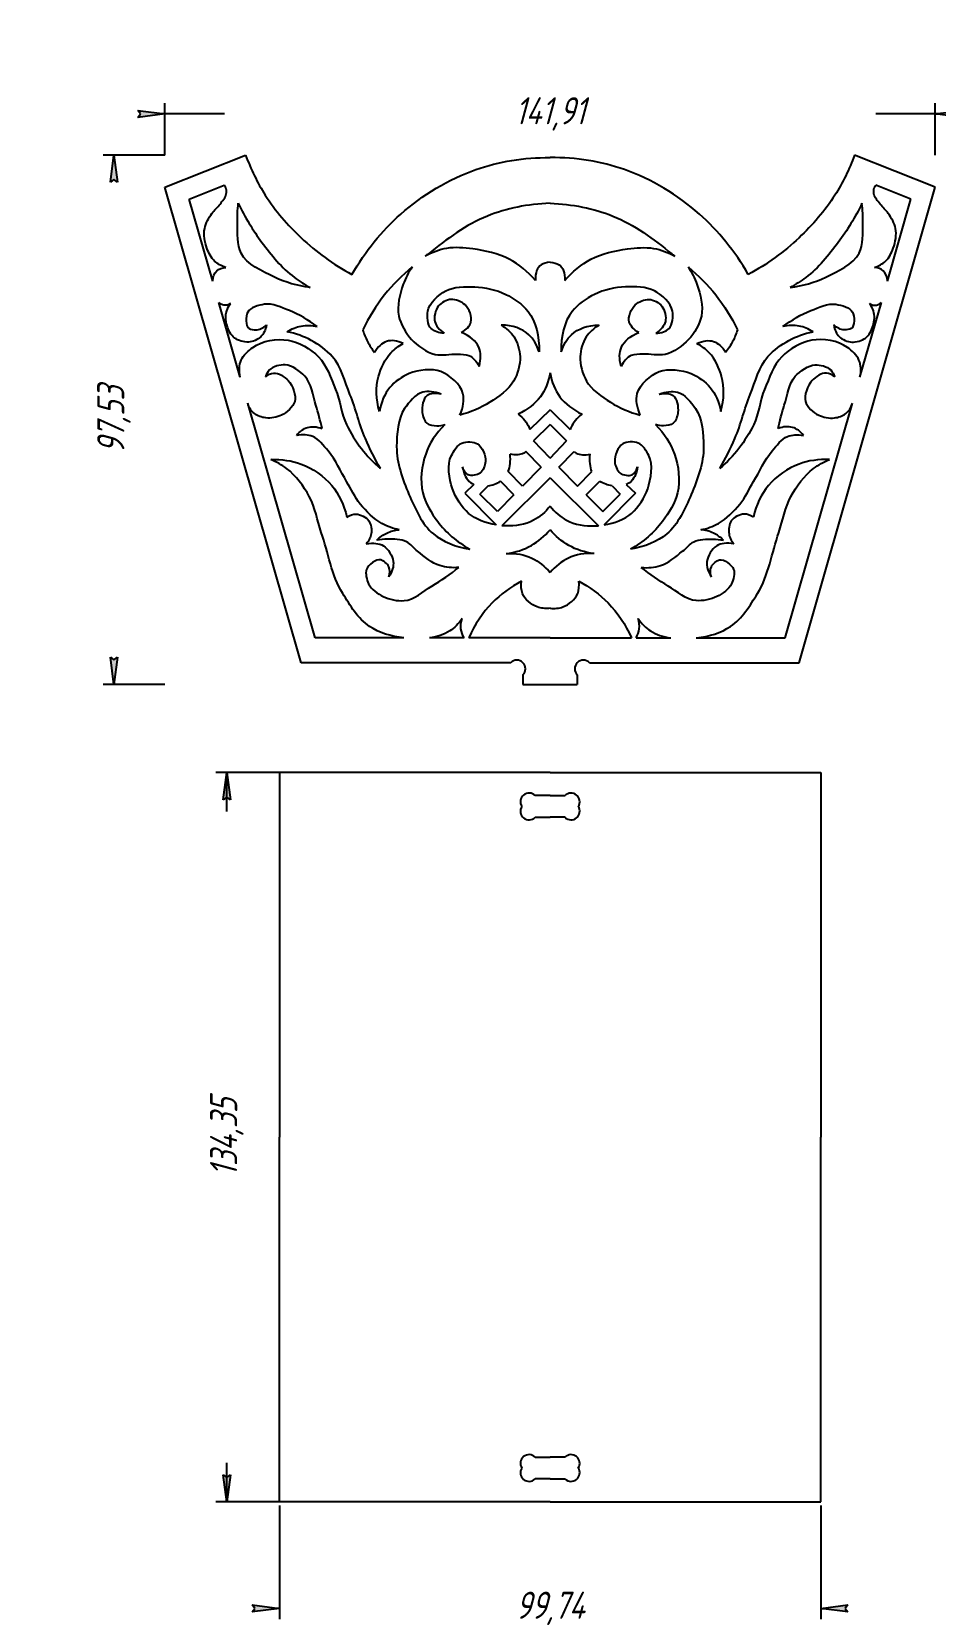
# Model space of a CAD drawing. Header units: millimetres. Extents: x -82 to 244, y -138 to 186.
# Drawn here: x -82.5 to 84, y -106 to 186.4 of the extents above; entities that cross this region are included whole.
import ezdxf

# ---------------------------------------------------------------- set-up
doc = ezdxf.new("R2010")
doc.units = ezdxf.units.MM
doc.linetypes.add('K5LT32768', pattern=[0])
doc.linetypes.add('K5LT_THIN', pattern=[0])
doc.styles.add('KDIMTEXTSTYLE', font='GOST_AU.SHX', dxfattribs={"width": 0.96, "oblique": 15, "height": 5})
doc.dimstyles.new('KDIMSTYLE (1.00)', dxfattribs={"dimtxt": 5, "dimasz": 1, "dimexe": 2, "dimexo": 0, "dimgap": 1, "dimtad": 1, "dimtxsty": 'KDIMTEXTSTYLE', "dimsah": 1, "dimcen": 0, "dimdle": 1, "dimadec": 0, "dimazin": 0, "dimtfac": 0.667, "dimtmove": 0, "dimatfit": 3, "dimfxl": 1, "dimtvp": 1, "dimtolj": 1, "dimtzin": 0, "dimarcsym": 0})

# ---------------------------------------------------------------- blocks, each defined once
blk = doc.blocks.new('KDIMARROW_01')
blk.add_hatch(color=0).paths.add_polyline_path([(0, 0), (-5, 0.66), (-4.5, 0), (-5, -0.66)])
at = {"color": 0, "linetype": 'K5LT_THIN'}
for p, q in [((-4.5, 0), (-5, 0.66)), ((-5, 0.66), (0, 0)), ((0, 0), (-5, -0.66)), ((-5, -0.66), (-4.5, 0)), ((0, 0), (-1, 0))]:
    blk.add_line(p, q, dxfattribs=at)

msp = doc.modelspace()

# ---------------------------------------------------------------- linework, layer by layer
at = {"color": 30, "linetype": 'K5LT32768', "true_color": 0xff8000}
for p, q in [((-57.951, 157.782), (-43.094, 163.721)), ((83.958, 157.782), (69.101, 163.721)), ((-53.482, 155.598), (-47.035, 158.175)), ((79.49, 155.598), (73.042, 158.175)), ((-32.868, 70.192), (-57.951, 157.782)), ((-49.154, 140.504), (-53.482, 155.598)), ((58.875, 70.192), (83.958, 157.782)), ((75.162, 140.504), (79.49, 155.598)), ((-44.07, 122.775), (-48.018, 136.543)), ((70.078, 122.775), (74.026, 136.543)), ((-30.307, 74.776), (-42.701, 117.999)), ((56.314, 74.776), (68.708, 117.999)), ((13.004, 116.797), (9.291, 113.157)), ((13.004, 114.086), (9.964, 111.07)), ((13.004, 116.797), (16.717, 113.157)), ((13.004, 114.086), (16.043, 111.07)), ((11.384, 106.243), (8.542, 109.085)), ((13.004, 107.884), (9.964, 111.07)), ((13.004, 107.884), (16.043, 111.07)), ((14.623, 106.243), (17.465, 109.085)), ((7.928, 102.739), (5.291, 105.411)), ((11.384, 106.243), (7.928, 102.739)), ((14.623, 106.243), (18.08, 102.739)), ((18.08, 102.739), (20.717, 105.411)), ((-1.036, 103.032), (-2.706, 101.395)), ((1.587, 102.76), (0.081, 101.265)), ((6.345, 101.135), (3.848, 103.612)), ((13.004, 104.267), (4.089, 95.433)), ((13.004, 104.267), (21.919, 95.433)), ((19.662, 101.135), (22.159, 103.612)), ((24.42, 102.76), (25.927, 101.265)), ((27.044, 103.032), (28.713, 101.395)), ((-2.706, 101.395), (3.044, 95.564)), ((3.286, 98.035), (0.081, 101.265)), ((6.345, 101.135), (3.286, 98.035)), ((19.662, 101.135), (22.722, 98.035)), ((22.722, 98.035), (25.927, 101.265)), ((28.713, 101.395), (22.964, 95.564)), ((-13.93, 74.768), (-30.307, 74.776)), ((-2.849, 74.763), (-9.229, 74.766)), ((13.004, 74.755), (-1.985, 74.762)), ((13.004, 74.755), (27.993, 74.762)), ((28.857, 74.763), (35.237, 74.766)), ((39.937, 74.768), (56.314, 74.776)), ((5.759, 70.192), (-32.868, 70.192)), ((8.004, 67.947), (8.004, 66.192)), ((18.004, 67.947), (18.004, 66.192)), ((20.249, 70.192), (58.875, 70.192)), ((8.004, 66.192), (18.004, 66.192)), ((-36.868, 49.935), (-36.868, -17.242)), ((13.004, 49.935), (-36.868, 49.935)), ((13.004, 49.935), (62.875, 49.935)), ((62.875, 49.935), (62.875, -17.242)), ((13.004, 45.7), (10.249, 45.7)), ((13.004, 45.7), (15.759, 45.7)), ((10.249, 41.7), (13.004, 41.7)), ((15.759, 41.7), (13.004, 41.7)), ((-36.868, -84.418), (-36.868, -17.242)), ((62.875, -84.418), (62.875, -17.242)), ((10.249, -76.183), (13.004, -76.183)), ((15.759, -76.183), (13.004, -76.183)), ((13.004, -80.183), (10.249, -80.183)), ((13.004, -80.183), (15.759, -80.183)), ((13.004, -84.418), (-36.868, -84.418)), ((13.004, -84.418), (62.875, -84.418))]:
    msp.add_line(p, q, dxfattribs=at)
for centre, start, end in [((6.881, 69.07), 315, 135), ((19.126, 69.07), 45, 225), ((9.126, 44.577), 45, 213.5549), ((16.881, 44.577), 326.4451, 135), ((9.126, 42.822), 146.4451, 315), ((16.881, 42.822), 225, 33.5549), ((9.126, -77.305), 45, 213.5549), ((16.881, -77.305), 326.4451, 135), ((9.126, -79.06), 146.4451, 315), ((16.881, -79.06), 225, 33.5549)]:
    msp.add_arc(centre, 1.587, start, end, dxfattribs=at)
for points, knots in [([(-43.094, 163.721), (-42.132, 161.089), (-40.921, 158.62), (-39.46, 156.314), (-37.647, 153.454), (-35.329, 150.812), (-32.868, 148.487), (-30.086, 145.86), (-26.967, 143.595), (-23.51, 141.694)], [0, 0, 0, 0, 1, 1, 1, 2, 2, 2, 3, 3, 3, 3]), ([(-23.51, 141.694), (-21.029, 146.015), (-18.025, 149.734), (-14.499, 152.849), (-10.551, 156.338), (-5.659, 159.321), (-0.691, 161.046), (3.601, 162.536), (8.166, 163.274), (13.004, 163.261)], [0, 0, 0, 0, 1, 1, 1, 2, 2, 2, 3, 3, 3, 3]), ([(49.518, 141.694), (47.036, 146.015), (44.032, 149.734), (40.507, 152.849), (36.559, 156.338), (31.667, 159.321), (26.698, 161.046), (22.406, 162.536), (17.841, 163.274), (13.004, 163.261)], [0, 0, 0, 0, 1, 1, 1, 2, 2, 2, 3, 3, 3, 3]), ([(69.101, 163.721), (68.14, 161.089), (66.928, 158.62), (65.467, 156.314), (63.654, 153.454), (61.337, 150.812), (58.875, 148.487), (56.093, 145.86), (52.974, 143.595), (49.518, 141.694)], [0, 0, 0, 0, 1, 1, 1, 2, 2, 2, 3, 3, 3, 3]), ([(-46.763, 143.013), (-47.57, 143.272), (-48.25, 143.662), (-48.802, 144.182), (-49.445, 144.788), (-49.897, 145.695), (-50.212, 146.531), (-50.637, 147.662), (-50.865, 149.051), (-50.632, 150.215), (-50.44, 151.174), (-49.869, 152.13), (-49.297, 152.96), (-48.866, 153.585), (-48.237, 154.075), (-47.788, 154.691), (-47.359, 155.281), (-46.76, 155.869), (-46.651, 156.571), (-46.606, 156.855), (-46.577, 157.183), (-46.651, 157.461), (-46.718, 157.714), (-46.846, 157.952), (-47.035, 158.175)], [0, 0, 0, 0, 1, 1, 1, 2, 2, 2, 3, 3, 3, 4, 4, 4, 5, 5, 5, 6, 6, 6, 7, 7, 7, 8, 8, 8, 8]), ([(72.77, 143.013), (73.578, 143.272), (74.257, 143.662), (74.809, 144.182), (75.453, 144.788), (75.905, 145.695), (76.219, 146.531), (76.644, 147.662), (76.873, 149.051), (76.639, 150.215), (76.447, 151.174), (75.877, 152.13), (75.304, 152.96), (74.873, 153.585), (74.244, 154.075), (73.796, 154.691), (73.367, 155.281), (72.767, 155.869), (72.658, 156.571), (72.614, 156.855), (72.584, 157.183), (72.658, 157.461), (72.725, 157.714), (72.853, 157.952), (73.042, 158.175)], [0, 0, 0, 0, 1, 1, 1, 2, 2, 2, 3, 3, 3, 4, 4, 4, 5, 5, 5, 6, 6, 6, 7, 7, 7, 8, 8, 8, 8]), ([(-31.217, 139.316), (-33.565, 139.62), (-35.753, 140.255), (-37.779, 141.219), (-40.028, 142.29), (-42.887, 143.579), (-43.933, 145.65), (-44.702, 147.174), (-44.571, 149.335), (-44.61, 151.188), (-44.635, 152.396), (-44.581, 153.608), (-44.447, 154.822)], [0, 0, 0, 0, 1, 1, 1, 2, 2, 2, 3, 3, 3, 4, 4, 4, 4]), ([(-44.447, 154.822), (-43.21, 152.257), (-41.754, 149.857), (-40.078, 147.623), (-38.328, 145.289), (-36.446, 142.901), (-34.109, 141.162), (-33.198, 140.483), (-32.234, 139.868), (-31.217, 139.316)], [0, 0, 0, 0, 1, 1, 1, 2, 2, 2, 3, 3, 3, 3]), ([(13.004, 154.843), (8.895, 154.691), (5.044, 153.903), (1.45, 152.48), (-2.476, 150.925), (-6.045, 148.186), (-9.404, 145.539), (-9.602, 145.384), (-9.799, 145.227), (-9.997, 145.071)], [0, 0, 0, 0, 1, 1, 1, 2, 2, 2, 3, 3, 3, 3]), ([(13.004, 154.843), (17.113, 154.691), (20.964, 153.903), (24.557, 152.48), (28.483, 150.925), (32.053, 148.186), (35.412, 145.539), (35.609, 145.384), (35.807, 145.227), (36.004, 145.071)], [0, 0, 0, 0, 1, 1, 1, 2, 2, 2, 3, 3, 3, 3]), ([(70.454, 154.822), (69.218, 152.257), (67.761, 149.857), (66.086, 147.623), (64.335, 145.289), (62.453, 142.901), (60.117, 141.162), (59.206, 140.483), (58.242, 139.868), (57.225, 139.316)], [0, 0, 0, 0, 1, 1, 1, 2, 2, 2, 3, 3, 3, 3]), ([(57.225, 139.316), (59.573, 139.62), (61.76, 140.255), (63.787, 141.219), (66.036, 142.29), (68.894, 143.579), (69.94, 145.65), (70.71, 147.174), (70.578, 149.335), (70.617, 151.188), (70.642, 152.396), (70.588, 153.608), (70.454, 154.822)], [0, 0, 0, 0, 1, 1, 1, 2, 2, 2, 3, 3, 3, 4, 4, 4, 4]), ([(10.287, 140.623), (8.866, 142.269), (7.264, 143.568), (5.484, 144.52), (3.469, 145.596), (1.045, 146.13), (-1.251, 146.417), (-2.833, 146.615), (-4.517, 146.802), (-6.071, 146.52), (-7.42, 146.275), (-8.728, 145.792), (-9.997, 145.071)], [0, 0, 0, 0, 1, 1, 1, 2, 2, 2, 3, 3, 3, 4, 4, 4, 4]), ([(15.721, 140.623), (17.142, 142.269), (18.743, 143.568), (20.524, 144.52), (22.538, 145.596), (24.962, 146.13), (27.258, 146.417), (28.841, 146.615), (30.525, 146.802), (32.079, 146.52), (33.427, 146.275), (34.736, 145.792), (36.004, 145.071)], [0, 0, 0, 0, 1, 1, 1, 2, 2, 2, 3, 3, 3, 4, 4, 4, 4]), ([(13.004, 143.956), (12.333, 143.937), (11.786, 143.783), (11.363, 143.494), (10.603, 142.974), (10.244, 142.017), (10.287, 140.623)], [0, 0, 0, 0, 1, 1, 1, 2, 2, 2, 2]), ([(13.004, 143.956), (13.675, 143.937), (14.221, 143.783), (14.644, 143.494), (15.405, 142.974), (15.764, 142.017), (15.721, 140.623)], [0, 0, 0, 0, 1, 1, 1, 2, 2, 2, 2]), ([(-49.154, 140.504), (-49.097, 141.328), (-48.841, 141.951), (-48.387, 142.372), (-47.994, 142.736), (-47.452, 142.95), (-46.763, 143.013)], [0, 0, 0, 0, 1, 1, 1, 2, 2, 2, 2]), ([(-12.41, 143.1), (-14.273, 141.519), (-16.05, 139.83), (-17.527, 137.934), (-19.062, 135.962), (-20.391, 133.82), (-21.514, 131.509)], [0, 0, 0, 0, 1, 1, 1, 2, 2, 2, 2]), ([(-12.41, 143.1), (-13.103, 142.082), (-13.651, 141.016), (-14.053, 139.905), (-14.715, 138.078), (-15.257, 135.881), (-14.865, 134.05), (-14.54, 132.528), (-13.593, 130.898), (-12.515, 129.735), (-11.395, 128.525), (-9.784, 127.398), (-8.199, 127), (-6.914, 126.676), (-5.429, 127.149), (-4.054, 127.042), (-3.354, 126.988), (-2.564, 127.057), (-1.96, 126.786), (-1.173, 126.432), (-0.546, 125.763), (-0.08, 124.778)], [0, 0, 0, 0, 1, 1, 1, 2, 2, 2, 3, 3, 3, 4, 4, 4, 5, 5, 5, 6, 6, 6, 7, 7, 7, 7]), ([(38.417, 143.1), (39.11, 142.082), (39.658, 141.016), (40.061, 139.905), (40.723, 138.078), (41.264, 135.881), (40.873, 134.05), (40.547, 132.528), (39.6, 130.898), (38.522, 129.735), (37.402, 128.525), (35.791, 127.398), (34.207, 127), (32.921, 126.676), (31.437, 127.149), (30.062, 127.042), (29.362, 126.988), (28.571, 127.057), (27.968, 126.786), (27.181, 126.432), (26.554, 125.763), (26.088, 124.778)], [0, 0, 0, 0, 1, 1, 1, 2, 2, 2, 3, 3, 3, 4, 4, 4, 5, 5, 5, 6, 6, 6, 7, 7, 7, 7]), ([(38.417, 143.1), (40.281, 141.519), (42.057, 139.83), (43.534, 137.934), (45.07, 135.962), (46.399, 133.82), (47.521, 131.509)], [0, 0, 0, 0, 1, 1, 1, 2, 2, 2, 2]), ([(75.162, 140.504), (75.104, 141.328), (74.848, 141.951), (74.394, 142.372), (74.001, 142.736), (73.46, 142.95), (72.77, 143.013)], [0, 0, 0, 0, 1, 1, 1, 2, 2, 2, 2]), ([(-6.483, 130.888), (-7.529, 130.944), (-8.379, 131.215), (-8.904, 131.743), (-9.579, 132.422), (-9.698, 134.007), (-9.531, 134.983), (-9.279, 136.453), (-7.581, 137.935), (-6.219, 138.687), (-4.745, 139.501), (-2.652, 139.507), (-0.892, 139.435), (1.031, 139.356), (3.099, 138.894), (4.82, 138.046), (6.334, 137.3), (7.933, 136.205), (8.936, 134.912), (10.439, 132.976), (11.034, 130.355), (10.966, 127.434)], [0, 0, 0, 0, 1, 1, 1, 2, 2, 2, 3, 3, 3, 4, 4, 4, 5, 5, 5, 6, 6, 6, 7, 7, 7, 7]), ([(32.49, 130.888), (33.536, 130.944), (34.387, 131.215), (34.912, 131.743), (35.587, 132.422), (35.706, 134.007), (35.538, 134.983), (35.287, 136.453), (33.588, 137.935), (32.227, 138.687), (30.753, 139.501), (28.659, 139.507), (26.899, 139.435), (24.976, 139.356), (22.908, 138.894), (21.188, 138.046), (19.673, 137.3), (18.075, 136.205), (17.071, 134.912), (15.568, 132.976), (14.974, 130.355), (15.041, 127.434)], [0, 0, 0, 0, 1, 1, 1, 2, 2, 2, 3, 3, 3, 4, 4, 4, 5, 5, 5, 6, 6, 6, 7, 7, 7, 7]), ([(-45.86, 136.358), (-46.296, 136.094), (-46.712, 135.995), (-47.106, 136.062), (-47.424, 136.115), (-47.728, 136.275), (-48.018, 136.543)], [0, 0, 0, 0, 1, 1, 1, 2, 2, 2, 2]), ([(-39.272, 132.412), (-39.415, 131.489), (-39.751, 130.767), (-40.281, 130.245), (-40.833, 129.702), (-41.788, 129.323), (-42.566, 129.266), (-43.398, 129.205), (-44.461, 129.508), (-45.118, 130.008), (-45.785, 130.516), (-46.279, 131.48), (-46.52, 132.315), (-46.76, 133.143), (-46.828, 134.165), (-46.572, 134.993), (-46.425, 135.47), (-46.209, 135.923), (-45.86, 136.358)], [0, 0, 0, 0, 1, 1, 1, 2, 2, 2, 3, 3, 3, 4, 4, 4, 5, 5, 5, 6, 6, 6, 6]), ([(-29.892, 132.146), (-31.523, 133.295), (-33.208, 134.353), (-35.029, 135.053), (-36.495, 135.616), (-38.161, 136.452), (-39.638, 136.22), (-40.691, 136.055), (-42.27, 135.599), (-42.705, 134.779), (-43.095, 134.043), (-43.184, 132.176), (-42.457, 131.75), (-42.152, 131.571), (-41.608, 131.502), (-41.201, 131.521), (-40.525, 131.554), (-39.908, 131.821), (-39.272, 132.412)], [0, 0, 0, 0, 1, 1, 1, 2, 2, 2, 3, 3, 3, 4, 4, 4, 5, 5, 5, 6, 6, 6, 6]), ([(-3.349, 130.995), (-2.366, 131.568), (-1.772, 132.221), (-1.569, 132.954), (-1.31, 133.882), (-1.934, 135.424), (-2.673, 136.123), (-3.278, 136.696), (-4.404, 137.175), (-5.236, 137.12), (-6.041, 137.067), (-7.084, 136.503), (-7.587, 135.874), (-8.138, 135.182), (-8.44, 133.874), (-8.228, 133.025), (-8.027, 132.223), (-7.445, 131.511), (-6.483, 130.888)], [0, 0, 0, 0, 1, 1, 1, 2, 2, 2, 3, 3, 3, 4, 4, 4, 5, 5, 5, 6, 6, 6, 6]), ([(29.357, 130.995), (28.373, 131.568), (27.78, 132.221), (27.576, 132.954), (27.318, 133.882), (27.941, 135.424), (28.68, 136.123), (29.285, 136.696), (30.412, 137.175), (31.244, 137.12), (32.048, 137.067), (33.091, 136.503), (33.594, 135.874), (34.146, 135.182), (34.448, 133.874), (34.235, 133.025), (34.034, 132.223), (33.452, 131.511), (32.49, 130.888)], [0, 0, 0, 0, 1, 1, 1, 2, 2, 2, 3, 3, 3, 4, 4, 4, 5, 5, 5, 6, 6, 6, 6]), ([(55.899, 132.146), (57.53, 133.295), (59.216, 134.353), (61.036, 135.053), (62.503, 135.616), (64.169, 136.452), (65.646, 136.22), (66.698, 136.055), (68.277, 135.599), (68.712, 134.779), (69.102, 134.043), (69.191, 132.176), (68.465, 131.75), (68.16, 131.571), (67.615, 131.502), (67.209, 131.521), (66.532, 131.554), (65.915, 131.821), (65.28, 132.412)], [0, 0, 0, 0, 1, 1, 1, 2, 2, 2, 3, 3, 3, 4, 4, 4, 5, 5, 5, 6, 6, 6, 6]), ([(65.28, 132.412), (65.422, 131.489), (65.758, 130.767), (66.289, 130.245), (66.84, 129.702), (67.795, 129.323), (68.574, 129.266), (69.405, 129.205), (70.469, 129.508), (71.126, 130.008), (71.793, 130.516), (72.286, 131.48), (72.528, 132.315), (72.768, 133.143), (72.836, 134.165), (72.58, 134.993), (72.433, 135.47), (72.216, 135.923), (71.867, 136.358)], [0, 0, 0, 0, 1, 1, 1, 2, 2, 2, 3, 3, 3, 4, 4, 4, 5, 5, 5, 6, 6, 6, 6]), ([(71.867, 136.358), (72.304, 136.094), (72.719, 135.995), (73.114, 136.062), (73.431, 136.115), (73.735, 136.275), (74.026, 136.543)], [0, 0, 0, 0, 1, 1, 1, 2, 2, 2, 2]), ([(-35.43, 131.161), (-34.609, 131.687), (-33.755, 132.036), (-32.868, 132.207), (-31.914, 132.392), (-30.922, 132.371), (-29.892, 132.146)], [0, 0, 0, 0, 1, 1, 1, 2, 2, 2, 2]), ([(3.987, 132.384), (4.998, 131.794), (5.79, 131.066), (6.362, 130.199), (7.029, 129.188), (7.403, 127.808), (7.466, 126.602), (7.545, 125.105), (7.025, 123.378), (6.291, 122.08), (5.365, 120.44), (3.515, 119.205), (1.876, 118.163), (0.219, 117.11), (-1.609, 116.326), (-3.608, 115.813)], [0, 0, 0, 0, 1, 1, 1, 2, 2, 2, 3, 3, 3, 4, 4, 4, 5, 5, 5, 5]), ([(10.966, 127.434), (10.553, 128.755), (9.924, 129.811), (9.079, 130.603), (7.843, 131.762), (6.146, 132.355), (3.987, 132.384)], [0, 0, 0, 0, 1, 1, 1, 2, 2, 2, 2]), ([(15.041, 127.434), (15.455, 128.755), (16.084, 129.811), (16.929, 130.603), (18.164, 131.762), (19.862, 132.355), (22.021, 132.384)], [0, 0, 0, 0, 1, 1, 1, 2, 2, 2, 2]), ([(22.021, 132.384), (21.009, 131.794), (20.217, 131.066), (19.645, 130.199), (18.978, 129.188), (18.604, 127.808), (18.541, 126.602), (18.463, 125.105), (18.983, 123.378), (19.716, 122.08), (20.643, 120.44), (22.493, 119.205), (24.132, 118.163), (25.789, 117.11), (27.617, 116.326), (29.616, 115.813)], [0, 0, 0, 0, 1, 1, 1, 2, 2, 2, 3, 3, 3, 4, 4, 4, 5, 5, 5, 5]), ([(61.437, 131.161), (60.616, 131.687), (59.762, 132.036), (58.875, 132.207), (57.921, 132.392), (56.929, 132.371), (55.899, 132.146)], [0, 0, 0, 0, 1, 1, 1, 2, 2, 2, 2]), ([(-44.07, 122.775), (-44.341, 123.965), (-44.285, 125.019), (-43.903, 125.936), (-43.519, 126.857), (-42.583, 127.688), (-41.766, 128.286), (-40.05, 129.543), (-37.287, 129.948), (-35.228, 129.611), (-33.268, 129.291), (-31.107, 127.969), (-29.673, 126.534), (-28.145, 125.005), (-27.371, 122.626), (-26.511, 120.552), (-25.646, 118.468), (-25.471, 116.086), (-24.502, 114.057), (-23.764, 112.51), (-22.817, 111.017), (-21.768, 109.655), (-20.733, 108.313), (-19.565, 107.074), (-18.264, 105.938)], [0, 0, 0, 0, 1, 1, 1, 2, 2, 2, 3, 3, 3, 4, 4, 4, 5, 5, 5, 6, 6, 6, 7, 7, 7, 8, 8, 8, 8]), ([(-18.264, 105.938), (-19.288, 107.739), (-20.21, 109.583), (-21.031, 111.47), (-22.171, 114.095), (-22.778, 116.942), (-23.861, 119.593), (-24.835, 121.977), (-25.444, 124.745), (-27.123, 126.608), (-28.18, 127.781), (-29.587, 128.797), (-30.999, 129.561), (-32.364, 130.3), (-33.841, 130.833), (-35.43, 131.161)], [0, 0, 0, 0, 1, 1, 1, 2, 2, 2, 3, 3, 3, 4, 4, 4, 5, 5, 5, 5]), ([(-21.514, 131.509), (-21.276, 130.767), (-20.98, 130.056), (-20.626, 129.374), (-20.258, 128.664), (-19.828, 127.987), (-19.334, 127.343)], [0, 0, 0, 0, 1, 1, 1, 2, 2, 2, 2]), ([(-14.042, 129.005), (-15.202, 129.545), (-16.228, 129.668), (-17.119, 129.374), (-17.983, 129.089), (-18.722, 128.412), (-19.334, 127.343)], [0, 0, 0, 0, 1, 1, 1, 2, 2, 2, 2]), ([(-18.438, 116.495), (-19.08, 118.771), (-19.133, 120.91), (-18.596, 122.913), (-18.184, 124.45), (-17.427, 126.12), (-16.319, 127.282), (-15.677, 127.955), (-14.918, 128.529), (-14.042, 129.005)], [0, 0, 0, 0, 1, 1, 1, 2, 2, 2, 3, 3, 3, 3]), ([(-0.08, 124.778), (0.306, 126.155), (0.285, 127.338), (-0.144, 128.324), (-0.649, 129.485), (-1.717, 130.375), (-3.349, 130.995)], [0, 0, 0, 0, 1, 1, 1, 2, 2, 2, 2]), ([(26.088, 124.778), (25.701, 126.155), (25.723, 127.338), (26.152, 128.324), (26.656, 129.485), (27.724, 130.375), (29.357, 130.995)], [0, 0, 0, 0, 1, 1, 1, 2, 2, 2, 2]), ([(40.05, 129.005), (41.209, 129.545), (42.235, 129.668), (43.126, 129.374), (43.991, 129.089), (44.729, 128.412), (45.342, 127.343)], [0, 0, 0, 0, 1, 1, 1, 2, 2, 2, 2]), ([(44.446, 116.495), (45.087, 118.771), (45.14, 120.91), (44.603, 122.913), (44.191, 124.45), (43.434, 126.12), (42.326, 127.282), (41.685, 127.955), (40.926, 128.529), (40.05, 129.005)], [0, 0, 0, 0, 1, 1, 1, 2, 2, 2, 3, 3, 3, 3]), ([(44.271, 105.938), (45.295, 107.739), (46.218, 109.583), (47.038, 111.47), (48.179, 114.095), (48.786, 116.942), (49.869, 119.593), (50.843, 121.977), (51.451, 124.745), (53.13, 126.608), (54.187, 127.781), (55.595, 128.797), (57.007, 129.561), (58.371, 130.3), (59.848, 130.833), (61.437, 131.161)], [0, 0, 0, 0, 1, 1, 1, 2, 2, 2, 3, 3, 3, 4, 4, 4, 5, 5, 5, 5]), ([(70.078, 122.775), (70.348, 123.965), (70.292, 125.019), (69.91, 125.936), (69.526, 126.857), (68.591, 127.688), (67.773, 128.286), (66.057, 129.543), (63.295, 129.948), (61.235, 129.611), (59.275, 129.291), (57.115, 127.969), (55.68, 126.534), (54.152, 125.005), (53.379, 122.626), (52.518, 120.552), (51.654, 118.468), (51.478, 116.086), (50.51, 114.057), (49.772, 112.51), (48.824, 111.017), (47.775, 109.655), (46.741, 108.313), (45.573, 107.074), (44.271, 105.938)], [0, 0, 0, 0, 1, 1, 1, 2, 2, 2, 3, 3, 3, 4, 4, 4, 5, 5, 5, 6, 6, 6, 7, 7, 7, 8, 8, 8, 8]), ([(47.521, 131.509), (47.283, 130.767), (46.988, 130.056), (46.634, 129.374), (46.266, 128.664), (45.835, 127.987), (45.342, 127.343)], [0, 0, 0, 0, 1, 1, 1, 2, 2, 2, 2]), ([(-39.444, 122.858), (-38.928, 123.266), (-38.417, 123.497), (-37.911, 123.551), (-37.012, 123.646), (-35.899, 122.834), (-35.265, 122.166), (-34.401, 121.255), (-33.73, 119.404), (-34.053, 118.283), (-34.329, 117.324), (-35.486, 116.273), (-36.476, 115.786), (-37.311, 115.375), (-38.433, 115.167), (-39.37, 115.291), (-40.086, 115.386), (-40.918, 115.637), (-41.472, 116.082), (-42.033, 116.534), (-42.442, 117.173), (-42.701, 117.999)], [0, 0, 0, 0, 1, 1, 1, 2, 2, 2, 3, 3, 3, 4, 4, 4, 5, 5, 5, 6, 6, 6, 7, 7, 7, 7]), ([(-29.008, 113.313), (-29.32, 114.777), (-29.7, 116.219), (-30.146, 117.64), (-30.713, 119.447), (-30.942, 121.658), (-32.174, 122.957), (-33.083, 123.915), (-34.528, 125.015), (-35.809, 125.059), (-36.737, 125.091), (-38.042, 124.811), (-38.702, 124.119), (-39.02, 123.786), (-39.267, 123.366), (-39.444, 122.858)], [0, 0, 0, 0, 1, 1, 1, 2, 2, 2, 3, 3, 3, 4, 4, 4, 5, 5, 5, 5]), ([(-3.608, 115.813), (-2.964, 117.281), (-2.779, 118.596), (-3.055, 119.756), (-3.452, 121.43), (-5.487, 123.194), (-7.116, 123.818), (-8.778, 124.454), (-11.223, 124.156), (-12.962, 123.448), (-14.262, 122.92), (-15.612, 121.968), (-16.51, 120.883), (-17.494, 119.695), (-18.136, 118.233), (-18.438, 116.495)], [0, 0, 0, 0, 1, 1, 1, 2, 2, 2, 3, 3, 3, 4, 4, 4, 5, 5, 5, 5]), ([(13.004, 123.575), (12.711, 121.883), (12.111, 120.423), (11.205, 119.195), (10.21, 117.847), (8.845, 116.779), (7.11, 115.991)], [0, 0, 0, 0, 1, 1, 1, 2, 2, 2, 2]), ([(13.004, 123.575), (13.297, 121.883), (13.896, 120.423), (14.802, 119.195), (15.797, 117.847), (17.162, 116.779), (18.897, 115.991)], [0, 0, 0, 0, 1, 1, 1, 2, 2, 2, 2]), ([(29.616, 115.813), (28.971, 117.281), (28.787, 118.596), (29.062, 119.756), (29.46, 121.43), (31.494, 123.194), (33.124, 123.818), (34.785, 124.454), (37.23, 124.156), (38.969, 123.448), (40.269, 122.92), (41.619, 121.968), (42.518, 120.883), (43.501, 119.695), (44.144, 118.233), (44.446, 116.495)], [0, 0, 0, 0, 1, 1, 1, 2, 2, 2, 3, 3, 3, 4, 4, 4, 5, 5, 5, 5]), ([(55.016, 113.313), (55.328, 114.777), (55.707, 116.219), (56.153, 117.64), (56.721, 119.447), (56.949, 121.658), (58.181, 122.957), (59.09, 123.915), (60.535, 125.015), (61.816, 125.059), (62.744, 125.091), (64.049, 124.811), (64.709, 124.119), (65.027, 123.786), (65.274, 123.366), (65.451, 122.858)], [0, 0, 0, 0, 1, 1, 1, 2, 2, 2, 3, 3, 3, 4, 4, 4, 5, 5, 5, 5]), ([(65.451, 122.858), (64.935, 123.266), (64.424, 123.497), (63.918, 123.551), (63.02, 123.646), (61.906, 122.834), (61.272, 122.166), (60.408, 121.255), (59.738, 119.404), (60.06, 118.283), (60.336, 117.324), (61.494, 116.273), (62.484, 115.786), (63.319, 115.375), (64.44, 115.167), (65.377, 115.291), (66.094, 115.386), (66.926, 115.637), (67.479, 116.082), (68.04, 116.534), (68.45, 117.173), (68.708, 117.999)], [0, 0, 0, 0, 1, 1, 1, 2, 2, 2, 3, 3, 3, 4, 4, 4, 5, 5, 5, 6, 6, 6, 7, 7, 7, 7]), ([(-7.089, 119.652), (-8.341, 120.157), (-9.469, 120.28), (-10.473, 120.021), (-11.797, 119.679), (-12.996, 118.187), (-13.796, 117.006), (-15.074, 115.118), (-15.262, 112.318), (-15.273, 109.991), (-15.287, 107.04), (-14.186, 103.941), (-12.996, 101.191), (-11.879, 98.609), (-10.609, 95.642), (-8.504, 93.93), (-6.71, 92.471), (-4.474, 91.528), (-1.797, 91.1)], [0, 0, 0, 0, 1, 1, 1, 2, 2, 2, 3, 3, 3, 4, 4, 4, 5, 5, 5, 6, 6, 6, 6]), ([(33.096, 119.652), (34.349, 120.157), (35.477, 120.28), (36.481, 120.021), (37.804, 119.679), (39.004, 118.187), (39.804, 117.006), (41.081, 115.118), (41.269, 112.318), (41.28, 109.991), (41.295, 107.04), (40.193, 103.941), (39.004, 101.191), (37.886, 98.609), (36.616, 95.642), (34.512, 93.93), (32.717, 92.471), (30.482, 91.528), (27.805, 91.1)], [0, 0, 0, 0, 1, 1, 1, 2, 2, 2, 3, 3, 3, 4, 4, 4, 5, 5, 5, 6, 6, 6, 6]), ([(-7.089, 119.652), (-8.212, 119.907), (-9.063, 119.833), (-9.643, 119.429), (-10.377, 118.918), (-10.673, 117.323), (-10.54, 116.31), (-10.451, 115.629), (-10.197, 114.709), (-9.685, 114.302), (-9.251, 113.955), (-8.496, 113.851), (-7.891, 113.831), (-7.403, 113.816), (-6.91, 113.889), (-6.412, 114.052)], [0, 0, 0, 0, 1, 1, 1, 2, 2, 2, 3, 3, 3, 4, 4, 4, 5, 5, 5, 5]), ([(33.096, 119.652), (34.219, 119.907), (35.07, 119.833), (35.65, 119.429), (36.384, 118.918), (36.68, 117.323), (36.547, 116.31), (36.458, 115.629), (36.204, 114.709), (35.693, 114.302), (35.258, 113.955), (34.504, 113.851), (33.898, 113.831), (33.41, 113.816), (32.917, 113.889), (32.42, 114.052)], [0, 0, 0, 0, 1, 1, 1, 2, 2, 2, 3, 3, 3, 4, 4, 4, 5, 5, 5, 5]), ([(7.11, 115.991), (8.071, 115.272), (8.757, 114.427), (9.17, 113.456), (9.211, 113.359), (9.251, 113.259), (9.291, 113.157)], [0, 0, 0, 0, 1, 1, 1, 2, 2, 2, 2]), ([(18.897, 115.991), (17.937, 115.272), (17.25, 114.427), (16.838, 113.456), (16.797, 113.359), (16.756, 113.259), (16.717, 113.157)], [0, 0, 0, 0, 1, 1, 1, 2, 2, 2, 2]), ([(-33.673, 112.073), (-33.083, 112.827), (-32.419, 113.315), (-31.679, 113.535), (-30.877, 113.774), (-29.987, 113.7), (-29.008, 113.313)], [0, 0, 0, 0, 1, 1, 1, 2, 2, 2, 2]), ([(-14.776, 94.672), (-15.935, 94.913), (-17.007, 95.301), (-17.99, 95.835), (-19.531, 96.672), (-20.848, 98.056), (-21.964, 99.425), (-22.976, 100.665), (-23.646, 102.188), (-24.485, 103.57), (-25.627, 105.449), (-26.473, 107.566), (-27.904, 109.21), (-28.744, 110.175), (-29.588, 111.424), (-30.724, 111.86), (-31.592, 112.192), (-32.575, 112.263), (-33.673, 112.073)], [0, 0, 0, 0, 1, 1, 1, 2, 2, 2, 3, 3, 3, 4, 4, 4, 5, 5, 5, 6, 6, 6, 6]), ([(-6.412, 114.052), (-8.057, 112.408), (-9.226, 110.603), (-9.92, 108.637), (-10.689, 106.456), (-10.993, 103.734), (-10.473, 101.499), (-10.04, 99.635), (-8.88, 97.771), (-7.704, 96.207), (-6.167, 94.163), (-4.198, 92.46), (-1.797, 91.1)], [0, 0, 0, 0, 1, 1, 1, 2, 2, 2, 3, 3, 3, 4, 4, 4, 4]), ([(32.42, 114.052), (34.064, 112.408), (35.233, 110.603), (35.927, 108.637), (36.697, 106.456), (37, 103.734), (36.481, 101.499), (36.048, 99.635), (34.887, 97.771), (33.712, 96.207), (32.175, 94.163), (30.206, 92.46), (27.805, 91.1)], [0, 0, 0, 0, 1, 1, 1, 2, 2, 2, 3, 3, 3, 4, 4, 4, 4]), ([(40.783, 94.672), (41.943, 94.913), (43.014, 95.301), (43.998, 95.835), (45.538, 96.672), (46.855, 98.056), (47.972, 99.425), (48.983, 100.665), (49.653, 102.188), (50.493, 103.57), (51.634, 105.449), (52.48, 107.566), (53.911, 109.21), (54.751, 110.175), (55.595, 111.424), (56.732, 111.86), (57.6, 112.192), (58.583, 112.263), (59.68, 112.073)], [0, 0, 0, 0, 1, 1, 1, 2, 2, 2, 3, 3, 3, 4, 4, 4, 5, 5, 5, 6, 6, 6, 6]), ([(59.68, 112.073), (59.091, 112.827), (58.426, 113.315), (57.686, 113.535), (56.884, 113.774), (55.994, 113.7), (55.016, 113.313)], [0, 0, 0, 0, 1, 1, 1, 2, 2, 2, 2]), ([(3.044, 95.564), (1.198, 95.873), (-0.696, 96.59), (-1.999, 97.7), (-3.302, 98.81), (-4.425, 100.582), (-4.98, 102.232), (-5.606, 104.095), (-6.04, 106.635), (-5.179, 108.354), (-4.755, 109.2), (-4.062, 110.313), (-3.231, 110.659), (-2.441, 110.988), (-1.073, 110.917), (-0.369, 110.5), (0.51, 109.98), (1.217, 108.322), (1.102, 107.241), (1.027, 106.536), (0.662, 105.534), (0.108, 105.134), (-0.426, 104.747), (-1.553, 104.515), (-2.118, 104.816), (-2.555, 105.049), (-2.887, 105.526), (-3.112, 106.247)], [0, 0, 0, 0, 1, 1, 1, 2, 2, 2, 3, 3, 3, 4, 4, 4, 5, 5, 5, 6, 6, 6, 7, 7, 7, 8, 8, 8, 9, 9, 9, 9]), ([(8.542, 109.085), (8.423, 108.979), (8.3, 108.889), (8.176, 108.818), (7.509, 108.438), (6.662, 108.376), (5.634, 108.632)], [0, 0, 0, 0, 1, 1, 1, 2, 2, 2, 2]), ([(17.465, 109.085), (17.584, 108.979), (17.707, 108.889), (17.831, 108.818), (18.498, 108.438), (19.346, 108.376), (20.374, 108.632)], [0, 0, 0, 0, 1, 1, 1, 2, 2, 2, 2]), ([(22.964, 95.564), (24.809, 95.873), (26.703, 96.59), (28.006, 97.7), (29.309, 98.81), (30.433, 100.582), (30.987, 102.232), (31.614, 104.095), (32.047, 106.635), (31.186, 108.354), (30.762, 109.2), (30.07, 110.313), (29.238, 110.659), (28.449, 110.988), (27.081, 110.917), (26.376, 110.5), (25.497, 109.98), (24.791, 108.322), (24.905, 107.241), (24.98, 106.536), (25.345, 105.534), (25.899, 105.134), (26.434, 104.747), (27.56, 104.515), (28.125, 104.816), (28.563, 105.049), (28.894, 105.526), (29.119, 106.247)], [0, 0, 0, 0, 1, 1, 1, 2, 2, 2, 3, 3, 3, 4, 4, 4, 5, 5, 5, 6, 6, 6, 7, 7, 7, 8, 8, 8, 9, 9, 9, 9]), ([(-38.458, 107.602), (-36.449, 107.697), (-34.586, 107.427), (-32.868, 106.79), (-30.767, 106.012), (-28.641, 104.53), (-27.219, 102.816), (-25.893, 101.218), (-24.967, 99.281), (-24.442, 97.005)], [0, 0, 0, 0, 1, 1, 1, 2, 2, 2, 3, 3, 3, 3]), ([(-13.93, 74.768), (-16.361, 75.004), (-18.469, 75.707), (-20.254, 76.878), (-22.352, 78.255), (-23.872, 80.748), (-25.211, 82.946), (-27.245, 86.287), (-27.862, 90.428), (-29.142, 94.185), (-29.893, 96.389), (-30.252, 98.804), (-31.364, 100.808), (-32.423, 102.717), (-33.796, 104.683), (-35.552, 105.979), (-36.43, 106.627), (-37.399, 107.168), (-38.458, 107.602)], [0, 0, 0, 0, 1, 1, 1, 2, 2, 2, 3, 3, 3, 4, 4, 4, 5, 5, 5, 6, 6, 6, 6]), ([(-3.112, 106.247), (-2.903, 104.895), (-2.406, 103.929), (-1.62, 103.348), (-1.451, 103.223), (-1.253, 103.118), (-1.036, 103.032)], [0, 0, 0, 0, 1, 1, 1, 2, 2, 2, 2]), ([(29.119, 106.247), (28.91, 104.895), (28.413, 103.929), (27.627, 103.348), (27.458, 103.223), (27.26, 103.118), (27.044, 103.032)], [0, 0, 0, 0, 1, 1, 1, 2, 2, 2, 2]), ([(39.937, 74.768), (42.368, 75.004), (44.476, 75.707), (46.261, 76.878), (48.359, 78.255), (49.879, 80.748), (51.218, 82.946), (53.253, 86.287), (53.869, 90.428), (55.15, 94.185), (55.901, 96.389), (56.26, 98.804), (57.372, 100.808), (58.431, 102.717), (59.803, 104.683), (61.559, 105.979), (62.438, 106.627), (63.406, 107.168), (64.465, 107.602)], [0, 0, 0, 0, 1, 1, 1, 2, 2, 2, 3, 3, 3, 4, 4, 4, 5, 5, 5, 6, 6, 6, 6]), ([(64.465, 107.602), (62.456, 107.697), (60.593, 107.427), (58.875, 106.79), (56.775, 106.012), (54.649, 104.53), (53.227, 102.816), (51.9, 101.218), (50.974, 99.281), (50.449, 97.005)], [0, 0, 0, 0, 1, 1, 1, 2, 2, 2, 3, 3, 3, 3]), ([(-24.442, 97.005), (-23.856, 97.378), (-23.286, 97.563), (-22.732, 97.56), (-21.914, 97.557), (-20.838, 96.974), (-20.382, 96.321), (-19.965, 95.724), (-19.827, 94.688), (-19.955, 93.928), (-20.063, 93.289), (-20.362, 92.677), (-20.852, 92.091)], [0, 0, 0, 0, 1, 1, 1, 2, 2, 2, 3, 3, 3, 4, 4, 4, 4]), ([(13.004, 99.052), (12.121, 97.912), (11.109, 97.038), (9.967, 96.428), (8.467, 95.627), (6.497, 95.354), (4.799, 95.394), (4.566, 95.4), (4.329, 95.413), (4.089, 95.433)], [0, 0, 0, 0, 1, 1, 1, 2, 2, 2, 3, 3, 3, 3]), ([(13.004, 99.052), (13.887, 97.912), (14.899, 97.038), (16.041, 96.428), (17.54, 95.627), (19.511, 95.354), (21.208, 95.394), (21.441, 95.4), (21.678, 95.413), (21.919, 95.433)], [0, 0, 0, 0, 1, 1, 1, 2, 2, 2, 3, 3, 3, 3]), ([(50.449, 97.005), (49.863, 97.378), (49.293, 97.563), (48.74, 97.56), (47.921, 97.557), (46.845, 96.974), (46.39, 96.321), (45.973, 95.724), (45.834, 94.688), (45.962, 93.928), (46.07, 93.289), (46.369, 92.677), (46.86, 92.091)], [0, 0, 0, 0, 1, 1, 1, 2, 2, 2, 3, 3, 3, 4, 4, 4, 4]), ([(-18.929, 92.774), (-18.369, 93.327), (-17.754, 93.76), (-17.084, 94.075), (-16.376, 94.407), (-15.607, 94.606), (-14.776, 94.672)], [0, 0, 0, 0, 1, 1, 1, 2, 2, 2, 2]), ([(4.9, 90.287), (6.609, 90.506), (8.163, 91.008), (9.561, 91.793), (10.839, 92.51), (11.986, 93.464), (13.004, 94.655)], [0, 0, 0, 0, 1, 1, 1, 2, 2, 2, 2]), ([(21.108, 90.287), (19.398, 90.506), (17.844, 91.008), (16.446, 91.793), (15.168, 92.51), (14.021, 93.464), (13.004, 94.655)], [0, 0, 0, 0, 1, 1, 1, 2, 2, 2, 2]), ([(44.937, 92.774), (44.377, 93.327), (43.762, 93.76), (43.091, 94.075), (42.384, 94.407), (41.614, 94.606), (40.783, 94.672)], [0, 0, 0, 0, 1, 1, 1, 2, 2, 2, 2]), ([(-20.852, 92.091), (-19.56, 92.337), (-18.506, 92.209), (-17.69, 91.706), (-16.824, 91.173), (-16.012, 89.866), (-15.895, 88.843), (-15.792, 87.942), (-16.063, 86.988), (-16.707, 85.98)], [0, 0, 0, 0, 1, 1, 1, 2, 2, 2, 3, 3, 3, 3]), ([(-3.802, 87.732), (-5.047, 87.627), (-6.215, 87.741), (-7.306, 88.074), (-8.82, 88.536), (-10.125, 89.728), (-11.408, 90.723), (-12.118, 91.273), (-12.686, 92.092), (-13.46, 92.475), (-14.473, 92.977), (-15.792, 92.955), (-16.964, 92.945), (-17.618, 92.94), (-18.273, 92.883), (-18.929, 92.774)], [0, 0, 0, 0, 1, 1, 1, 2, 2, 2, 3, 3, 3, 4, 4, 4, 5, 5, 5, 5]), ([(29.81, 87.732), (31.054, 87.627), (32.222, 87.741), (33.314, 88.074), (34.828, 88.536), (36.132, 89.728), (37.416, 90.723), (38.125, 91.273), (38.694, 92.092), (39.467, 92.475), (40.481, 92.977), (41.799, 92.955), (42.971, 92.945), (43.625, 92.94), (44.28, 92.883), (44.937, 92.774)], [0, 0, 0, 0, 1, 1, 1, 2, 2, 2, 3, 3, 3, 4, 4, 4, 5, 5, 5, 5]), ([(46.86, 92.091), (45.568, 92.337), (44.514, 92.209), (43.697, 91.706), (42.832, 91.173), (42.019, 89.866), (41.903, 88.843), (41.8, 87.942), (42.071, 86.988), (42.715, 85.98)], [0, 0, 0, 0, 1, 1, 1, 2, 2, 2, 3, 3, 3, 3]), ([(-16.707, 85.98), (-16.475, 86.714), (-16.475, 87.34), (-16.707, 87.86), (-16.951, 88.405), (-17.686, 89.021), (-18.203, 89.142), (-19.026, 89.336), (-20.486, 88.217), (-20.809, 87.39), (-21.09, 86.675), (-20.796, 85.462), (-20.425, 84.698), (-19.941, 83.702), (-18.754, 82.905), (-17.733, 82.391), (-16.603, 81.822), (-15.119, 81.529), (-13.887, 81.621), (-12.068, 81.758), (-10.41, 83.319), (-8.759, 84.314), (-7.043, 85.348), (-5.391, 86.487), (-3.802, 87.732)], [0, 0, 0, 0, 1, 1, 1, 2, 2, 2, 3, 3, 3, 4, 4, 4, 5, 5, 5, 6, 6, 6, 7, 7, 7, 8, 8, 8, 8]), ([(4.9, 90.287), (6.652, 90.395), (8.231, 90.12), (9.64, 89.463), (10.898, 88.876), (12.02, 87.983), (13.004, 86.784)], [0, 0, 0, 0, 1, 1, 1, 2, 2, 2, 2]), ([(21.108, 90.287), (19.356, 90.395), (17.776, 90.12), (16.368, 89.463), (15.109, 88.876), (13.988, 87.983), (13.004, 86.784)], [0, 0, 0, 0, 1, 1, 1, 2, 2, 2, 2]), ([(42.715, 85.98), (42.482, 86.714), (42.482, 87.34), (42.715, 87.86), (42.958, 88.405), (43.694, 89.021), (44.21, 89.142), (45.034, 89.336), (46.493, 88.217), (46.817, 87.39), (47.097, 86.675), (46.804, 85.462), (46.432, 84.698), (45.948, 83.702), (44.762, 82.905), (43.74, 82.391), (42.61, 81.822), (41.126, 81.529), (39.894, 81.621), (38.076, 81.758), (36.417, 83.319), (34.767, 84.314), (33.051, 85.348), (31.398, 86.487), (29.81, 87.732)], [0, 0, 0, 0, 1, 1, 1, 2, 2, 2, 3, 3, 3, 4, 4, 4, 5, 5, 5, 6, 6, 6, 7, 7, 7, 8, 8, 8, 8]), ([(7.737, 85.203), (5.673, 84.117), (3.868, 82.784), (2.322, 81.203), (0.543, 79.384), (-0.893, 77.237), (-1.985, 74.762)], [0, 0, 0, 0, 1, 1, 1, 2, 2, 2, 2]), ([(13.004, 80.219), (12.132, 80.122), (11.341, 80.204), (10.629, 80.465), (9.539, 80.865), (8.329, 81.862), (7.922, 82.926), (7.667, 83.59), (7.606, 84.349), (7.737, 85.203)], [0, 0, 0, 0, 1, 1, 1, 2, 2, 2, 3, 3, 3, 3]), ([(13.004, 80.219), (13.875, 80.122), (14.667, 80.204), (15.378, 80.465), (16.469, 80.865), (17.678, 81.862), (18.086, 82.926), (18.34, 83.59), (18.402, 84.349), (18.27, 85.203)], [0, 0, 0, 0, 1, 1, 1, 2, 2, 2, 3, 3, 3, 3]), ([(18.27, 85.203), (20.335, 84.117), (22.14, 82.784), (23.685, 81.203), (25.465, 79.384), (26.9, 77.237), (27.993, 74.762)], [0, 0, 0, 0, 1, 1, 1, 2, 2, 2, 2]), ([(-3.205, 78.324), (-3.851, 77.376), (-4.612, 76.614), (-5.49, 76.039), (-6.563, 75.336), (-7.809, 74.912), (-9.229, 74.766)], [0, 0, 0, 0, 1, 1, 1, 2, 2, 2, 2]), ([(-2.849, 74.763), (-3.158, 75.304), (-3.345, 75.858), (-3.413, 76.425), (-3.486, 77.042), (-3.417, 77.675), (-3.205, 78.324)], [0, 0, 0, 0, 1, 1, 1, 2, 2, 2, 2]), ([(28.857, 74.763), (29.165, 75.304), (29.353, 75.858), (29.42, 76.425), (29.494, 77.042), (29.425, 77.675), (29.213, 78.324)], [0, 0, 0, 0, 1, 1, 1, 2, 2, 2, 2]), ([(29.213, 78.324), (29.858, 77.376), (30.62, 76.614), (31.498, 76.039), (32.57, 75.336), (33.817, 74.912), (35.237, 74.766)], [0, 0, 0, 0, 1, 1, 1, 2, 2, 2, 2])]:
    msp.add_open_spline(points, degree=3, knots=knots, dxfattribs=at)
for points in [[(5.291, 105.411), (5.639, 106.28), (5.754, 107.354), (5.634, 108.632)], [(20.717, 105.411), (20.368, 106.28), (20.254, 107.354), (20.374, 108.632)], [(1.587, 102.76), (2.342, 102.863), (3.196, 103.18), (3.848, 103.612)], [(24.42, 102.76), (23.666, 102.863), (22.811, 103.18), (22.159, 103.612)]]:
    msp.add_open_spline(points, degree=3, dxfattribs=at)

# ---------------------------------------------------------------- dimensions: what is measured, and where the dimension line sits
at = {"color": 7}
for base, p1, p2, location in [((-57.951, 171.293), (83.958, 163.721), (-57.951, 163.721), (13.004, 171.293)), ((-36.868, -104.046), (62.875, -85.11), (-36.868, -85.11), (13.004, -104.046))]:
    msp.add_linear_dim(base=base, p1=p1, p2=p2, location=location, dimstyle='KDIMSTYLE (1.00)', override={"dimexo": 0, "dimpost": '\\H5.0;\\W0.965;\\Q15;<>', "dimblk1": 'KDIMARROW_01', "dimblk2": 'KDIMARROW_01', "dimse1": 0, "dimse2": 0, "dimclrt": 7, "dimtolj": 1}, dxfattribs=at).render()
for base, p1, p2, location in [((-67.349, 163.721), (-57.951, 66.192), (-57.951, 163.721), (-67.349, 114.956)), ((-46.551, 49.935), (-36.868, -84.418), (-36.868, 49.935), (-46.551, -17.242))]:
    msp.add_linear_dim(base=base, p1=p1, p2=p2, angle=90, location=location, dimstyle='KDIMSTYLE (1.00)', override={"dimexo": 0, "dimpost": '\\H5.0;\\W0.965;\\Q15;<>', "dimblk1": 'KDIMARROW_01', "dimblk2": 'KDIMARROW_01', "dimse1": 0, "dimse2": 0, "dimclrt": 7, "dimtolj": 1}, dxfattribs=at).render()

doc.saveas('drawing.dxf')
